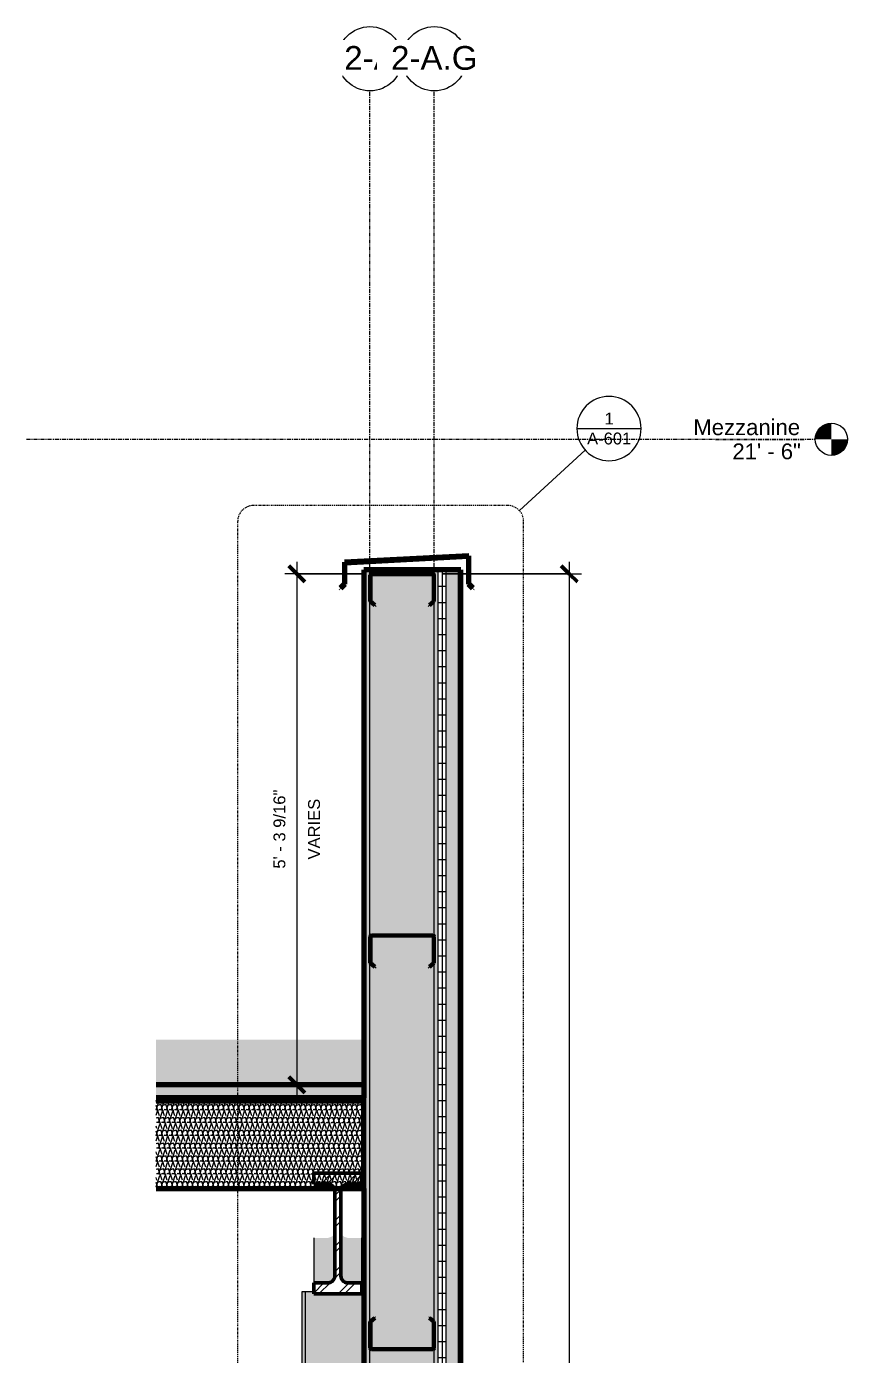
# Model space of a CAD drawing. Header units: inches. Extents: x 22745 to 23305, y -59 to 309.
# Drawn here: x 22744.6 to 22846.7, y 144.1 to 309.4 of the extents above; entities that cross this region are included whole.
import ezdxf

# ---------------------------------------------------------------- set-up
doc = ezdxf.new("R2010")
doc.units = ezdxf.units.IN
doc.header["$MEASUREMENT"] = 0
doc.linetypes.add('Dash Dot 3_16_', pattern=[0.3125, 0.1875, -0.0625, 0, -0.0625])
doc.linetypes.add('Grid Line 1_2_', pattern=[0.875, 0.5, -0.125, 0.125, -0.125])
for name, color, linetype, lineweight in [('A-ANNO-DIMS', 211, 'Continuous', 9), ('A-ANNO-DIMS-16', 211, 'Continuous', 9), ('A-ANNO-SYMB', 150, 'Continuous', 9), ('A-CLNG', 13, 'Continuous', 18), ('A-CLNG-PATT', 13, 'Continuous', 70), ('A-DETL', 90, 'Continuous', 9), ('A-FLOR-LEVL', 51, 'Continuous', 9), ('A-ROOF', 132, 'Continuous', 18), ('A-WALL', 113, 'Continuous', 18), ('A-WALL-PATT', 111, 'Continuous', 70), ('L-SITE-WALL', 31, 'Continuous', 18), ('S-BEAM', 12, 'Continuous', 9), ('S-COLS', 52, 'Continuous', 9), ('S-GRID', 1, 'Continuous', 9), ('S-GRID-IDEN', 1, 'Continuous', 9)]:
    doc.layers.add(name, color=color, linetype=linetype, lineweight=lineweight)
doc.styles.add('Arial', font='arial.ttf', dxfattribs={"height": 1.967066})
doc.styles.add('Arial_1', font='arial.ttf', dxfattribs={"height": 1.475299})
doc.styles.add('Arial_2', font='arial.ttf', dxfattribs={"height": 2.950599})
doc.dimstyles.new('Linear_-_3_32__Arial', dxfattribs={"dimscale": 12, "dimtxt": 1.5, "dimasz": 0.166667, "dimexe": 0.125, "dimexo": 0.083333, "dimgap": 0.083333, "dimtad": 1, "dimdec": 4, "dimrnd": 0.0625, "dimzin": 1, "dimdsep": 46, "dimlunit": 4, "dimtxsty": 'Arial_1', "dimblk1": 'OBLIQUE', "dimblk2": 'OBLIQUE', "dimsah": 1, "dimcen": 0.09, "dimdle": 0.125, "dimazin": 0, "dimtfac": 1, "dimtdec": 4, "dimtix": 1, "dimtmove": 0, "dimatfit": 3, "dimfxl": 1, "dimtvp": 1, "dimtfill": 1, "dimfrac": 2, "dimtolj": 1, "dimtzin": 0, "dimarcsym": 2})
pattern_1 = [(161.57, (22020.417, 107.786), (-0.639728796, 0.00026097), [0, -4.554, 0.506, 0]), (18.43, (22020.257, 107.786), (-0.639728796, -0.00026097), [0, -4.554, 0.506, 0]), (108.43, (22020.417, 107.786), (0.320200546, -1.59982393), [1.518, -3.542]), (71.57, (22020.257, 107.786), (0.320200546, 1.59982393), [1.518, -3.542])]
pattern_2 = [(45, (22020.337, 107.706), (-1.583919, 1.583919), []), (45, (22020.337, 110.106), (-1.583919, 1.583919), [])]

# ---------------------------------------------------------------- blocks, each defined once
blk = doc.blocks.new('W-Wide Flange - 1_-5_-1341919-Section 7 - Callout 1')
at = {"layer": 'S-BEAM'}
h = blk.add_hatch(dxfattribs=at)
h.set_pattern_fill('FP_3', color=256, style=0, pattern_type=2)
h.set_pattern_definition(pattern_2)
h.paths.add_polyline_path([(22780.3, 151.62), (22786.3, 151.62), (22786.3, 152.99), (22784.57, 152.99), (22784.37, 153.01), (22784.18, 153.07), (22784.01, 153.18), (22783.87, 153.32), (22783.77, 153.49), (22783.7, 153.68), (22783.68, 153.88), (22783.68, 164.39), (22783.7, 164.58), (22783.77, 164.77), (22783.87, 164.94), (22784.01, 165.08), (22784.18, 165.19), (22784.37, 165.25), (22784.57, 165.28), (22786.3, 165.28), (22786.3, 166.64), (22780.3, 166.64), (22780.3, 165.28), (22782.04, 165.28), (22782.24, 165.25), (22782.42, 165.19), (22782.59, 165.08), (22782.73, 164.94), (22782.84, 164.77), (22782.91, 164.58), (22782.93, 164.39), (22782.93, 153.88), (22782.91, 153.68), (22782.84, 153.49), (22782.73, 153.32), (22782.59, 153.18), (22782.42, 153.07), (22782.24, 153.01), (22782.04, 152.99), (22780.3, 152.99), (22780.3, 152.42)], flags=0)
for points in [[(22782.04, 152.99), (22782.25, 153.01), (22782.42, 153.07), (22782.59, 153.18), (22782.73, 153.32), (22782.84, 153.49), (22782.91, 153.68), (22782.93, 153.88), (22782.93, 159.49), (22782.86, 159.17), (22782.82, 159.07), (22782.73, 158.94), (22782.7, 158.9), (22782.59, 158.8), (22782.54, 158.76), (22782.15, 158.61), (22782.04, 158.6), (22782.04, 153.01)], [(22784.57, 152.99), (22784.57, 158.6), (22784.46, 158.61), (22784.13, 158.72), (22784.01, 158.8), (22783.97, 158.83), (22783.91, 158.9), (22783.83, 159), (22783.77, 159.11), (22783.75, 159.17), (22783.68, 159.49), (22783.68, 153.88), (22783.7, 153.67), (22783.78, 153.46), (22783.87, 153.32), (22784.01, 153.18), (22784.18, 153.07), (22784.37, 153.01), (22784.48, 153)], [(22781.28, 152.99), (22782.04, 152.99), (22782.04, 158.6), (22780.3, 158.6), (22780.3, 152.99)], [(22786.3, 152.99), (22786.3, 158.6), (22784.57, 158.6), (22784.57, 152.99), (22785.4, 152.99)]]:
    blk.add_hatch(color=256, dxfattribs=at).paths.add_polyline_path(points, flags=0)
at = {"layer": 'S-BEAM', "lineweight": 50}
for p, q in [((22786.3, 166.64), (22780.3, 166.64)), ((22780.3, 166.64), (22780.3, 165.28)), ((22786.3, 165.28), (22786.3, 166.64)), ((22780.3, 165.28), (22782.04, 165.28)), ((22782.93, 164.39), (22782.93, 153.88)), ((22783.68, 153.88), (22783.68, 164.39)), ((22784.57, 165.28), (22786.3, 165.28)), ((22782.04, 152.99), (22780.3, 152.99)), ((22780.3, 152.99), (22780.3, 151.62)), ((22786.3, 152.99), (22784.57, 152.99)), ((22786.3, 151.62), (22786.3, 152.99)), ((22780.3, 151.62), (22786.3, 151.62))]:
    blk.add_line(p, q, dxfattribs=at)
at = {"layer": 'S-BEAM'}
for p, q in [((22780.3, 158.6), (22780.3, 152.99)), ((22786.3, 152.99), (22786.3, 158.6))]:
    blk.add_line(p, q, dxfattribs=at)
at = {"layer": 'S-BEAM', "lineweight": 50, "flags": 128}
for points in [[(22782.04, 165.28), (22782.24, 165.25), (22782.42, 165.19), (22782.59, 165.08), (22782.73, 164.94), (22782.84, 164.77), (22782.91, 164.58), (22782.93, 164.39)], [(22783.68, 164.39), (22783.7, 164.58), (22783.77, 164.77), (22783.87, 164.94), (22784.01, 165.08), (22784.18, 165.19), (22784.37, 165.25), (22784.57, 165.28)], [(22782.93, 153.88), (22782.91, 153.68), (22782.84, 153.49), (22782.73, 153.32), (22782.59, 153.18), (22782.42, 153.07), (22782.24, 153.01), (22782.04, 152.99)], [(22784.57, 152.99), (22784.37, 153.01), (22784.18, 153.07), (22784.01, 153.18), (22783.87, 153.32), (22783.77, 153.49), (22783.7, 153.68), (22783.68, 153.88)]]:
    blk.add_lwpolyline(points, dxfattribs=at)
blk = doc.blocks.new('Girt_C - 8_D-1253513-Section 7 - Callout 1')
at = {"layer": 'S-BEAM'}
h = blk.add_hatch(dxfattribs=at)
h.set_pattern_fill('FP_3', color=256, style=0, pattern_type=2)
h.set_pattern_definition(pattern_2)
h.paths.add_polyline_path([(22787.88, 237.31), (22787.95, 237.4), (22787.41, 237.85), (22787.41, 241.11), (22787.44, 241.17), (22787.49, 241.19), (22795.12, 241.19), (22795.17, 241.17), (22795.19, 241.11), (22795.19, 237.85), (22794.66, 237.4), (22794.73, 237.31), (22795.3, 237.8), (22795.3, 241.11), (22795.25, 241.24), (22795.12, 241.3), (22787.49, 241.3), (22787.36, 241.24), (22787.3, 241.11), (22787.3, 237.8)], flags=0)
at = {"layer": 'S-BEAM', "lineweight": 50}
for p, q in [((22787.3, 241.11), (22787.3, 237.8)), ((22787.41, 237.85), (22787.41, 241.11)), ((22795.12, 241.3), (22787.49, 241.3)), ((22787.49, 241.19), (22795.12, 241.19)), ((22795.19, 241.11), (22795.19, 237.85)), ((22795.3, 237.8), (22795.3, 241.11)), ((22787.3, 237.8), (22787.88, 237.31)), ((22787.95, 237.4), (22787.41, 237.85)), ((22787.88, 237.31), (22787.95, 237.4)), ((22795.19, 237.85), (22794.66, 237.4)), ((22794.66, 237.4), (22794.73, 237.31)), ((22794.73, 237.31), (22795.3, 237.8))]:
    blk.add_line(p, q, dxfattribs=at)
for centre, radius, start, end in [((22787.49, 241.11), 0.188, 90, 180), ((22787.49, 241.11), 0.0782, 90, 176.9576), ((22795.12, 241.11), 0.188, 0, 90), ((22795.12, 241.11), 0.0782, 2.1227, 90)]:
    blk.add_arc(centre, radius, start, end, dxfattribs=at)
blk = doc.blocks.new('Girt_C - 8_D-1253527-Section 7 - Callout 1')
at = {"layer": 'S-BEAM'}
h = blk.add_hatch(dxfattribs=at)
h.set_pattern_fill('FP_3', color=256, style=0, pattern_type=2)
h.set_pattern_definition(pattern_2)
h.paths.add_polyline_path([(22787.49, 144.69), (22795.12, 144.69), (22795.25, 144.74), (22795.3, 144.88), (22795.3, 148.19), (22794.73, 148.67), (22794.66, 148.59), (22795.19, 148.14), (22795.19, 144.87), (22795.17, 144.82), (22795.12, 144.8), (22787.49, 144.8), (22787.44, 144.82), (22787.41, 144.87), (22787.41, 148.14), (22787.95, 148.59), (22787.88, 148.67), (22787.3, 148.19), (22787.3, 144.88), (22787.36, 144.74)], flags=0)
at = {"layer": 'S-BEAM', "lineweight": 50}
for p, q in [((22787.88, 148.67), (22787.3, 148.19)), ((22787.3, 148.19), (22787.3, 144.88)), ((22787.41, 148.14), (22787.95, 148.59)), ((22787.41, 144.87), (22787.41, 148.14)), ((22787.95, 148.59), (22787.88, 148.67)), ((22794.73, 148.67), (22794.66, 148.59)), ((22794.66, 148.59), (22795.19, 148.14)), ((22795.3, 148.19), (22794.73, 148.67)), ((22795.19, 148.14), (22795.19, 144.87)), ((22795.3, 144.88), (22795.3, 148.19)), ((22795.12, 144.8), (22787.49, 144.8)), ((22787.49, 144.69), (22795.12, 144.69))]:
    blk.add_line(p, q, dxfattribs=at)
for centre, radius, start, end in [((22787.49, 144.88), 0.188, 180, 270), ((22787.49, 144.88), 0.0782, 182.1227, 270), ((22795.12, 144.88), 0.188, 270, 0), ((22795.12, 144.88), 0.0782, 270, 356.9576)]:
    blk.add_arc(centre, radius, start, end, dxfattribs=at)
blk = doc.blocks.new('Girt_C - 8_D-V1-Section 7 - Callout 1')
at = {"layer": 'S-BEAM'}
h = blk.add_hatch(dxfattribs=at)
h.set_pattern_fill('FP_3', color=256, style=0, pattern_type=2)
h.set_pattern_definition(pattern_2)
h.paths.add_polyline_path([(22787.88, 192.31), (22787.95, 192.4), (22787.41, 192.85), (22787.41, 196.11), (22787.44, 196.17), (22787.49, 196.19), (22795.12, 196.19), (22795.17, 196.17), (22795.19, 196.11), (22795.19, 192.85), (22794.66, 192.4), (22794.73, 192.31), (22795.3, 192.8), (22795.3, 196.11), (22795.25, 196.24), (22795.12, 196.3), (22787.49, 196.3), (22787.36, 196.24), (22787.3, 196.11), (22787.3, 192.8)], flags=0)
at = {"layer": 'S-BEAM', "lineweight": 50}
for p, q in [((22787.3, 196.11), (22787.3, 192.8)), ((22787.41, 192.85), (22787.41, 196.11)), ((22795.12, 196.3), (22787.49, 196.3)), ((22787.49, 196.19), (22795.12, 196.19)), ((22795.19, 196.11), (22795.19, 192.85)), ((22795.3, 192.8), (22795.3, 196.11)), ((22787.3, 192.8), (22787.88, 192.31)), ((22787.95, 192.4), (22787.41, 192.85)), ((22787.88, 192.31), (22787.95, 192.4)), ((22795.19, 192.85), (22794.66, 192.4)), ((22794.66, 192.4), (22794.73, 192.31)), ((22794.73, 192.31), (22795.3, 192.8))]:
    blk.add_line(p, q, dxfattribs=at)
for centre, radius, start, end in [((22787.49, 196.11), 0.188, 90, 180), ((22787.49, 196.11), 0.0782, 90, 176.9576), ((22795.12, 196.11), 0.188, 0, 90), ((22795.12, 196.11), 0.0782, 2.1227, 90)]:
    blk.add_arc(centre, radius, start, end, dxfattribs=at)
blk = doc.blocks.new('Detail View - Callout Head-19020-Section 7 - Callout 1')
at = {"layer": 'A-ANNO-SYMB'}
blk.add_line((22813.05, 259.34), (22821.05, 259.34), dxfattribs=at)
for start, end in [(0, 180), (180, 0)]:
    blk.add_arc((22817.05, 259.34), 4, start, end, dxfattribs=at)
blk = doc.blocks.new('Level - Level Head - Circle-15001-Section 7 - Callout 1')
at = {"layer": 'A-FLOR-LEVL'}
h = blk.add_hatch(color=256, dxfattribs=at)
edge = h.paths.add_edge_path(flags=0)
edge.add_line((22844.73, 0), (22842.73, 0))
edge.add_arc((22844.73, 0), 2, 90, 180, ccw=False)
edge.add_line((22844.73, 2), (22844.73, 0))
h = blk.add_hatch(color=256, dxfattribs=at)
edge = h.paths.add_edge_path(flags=0)
edge.add_line((22844.73, -2), (22844.73, 0))
edge.add_line((22844.73, 0), (22846.73, 0))
edge.add_arc((22844.73, 0), 2, 270, 360, ccw=False)
blk.add_circle((22844.73, 0), 2, dxfattribs=at)
blk = doc.blocks.new('Grid - Grid Head - Circle-14747-Section 7 - Callout 1')
at = {"layer": 'S-GRID-IDEN'}
blk.add_circle((22787.3, 305.37), 4, dxfattribs=at)
blk = doc.blocks.new('DIMBLOCK1-Section 7 - Callout 1')
at = {"layer": 'A-ANNO-DIMS-16', "lineweight": 50}
for p, q in [((22812.11, 241.24), (22811.11, 242.24)), ((22812.11, 241.24), (22813.11, 240.24)), ((22812.11, 0), (22811.11, 1)), ((22812.11, 0), (22813.11, -1))]:
    blk.add_line(p, q, dxfattribs=at)
at = {"layer": 'A-ANNO-DIMS-16'}
for p, q in [((22812.11, 242.74), (22812.11, -1.5)), ((22796.3, 241.24), (22813.61, 241.24)), ((22812.11, 241.24), (22796.3, 241.24)), ((22812.53, 0), (22810.61, 0)), ((22812.11, 0), (22812.53, 0))]:
    blk.add_line(p, q, dxfattribs=at)
at = {"layer": 'A-ANNO-DIMS-16', "color": 0, "insert": (22809.2, 115.73), "char_height": 1.4753, "width": 11.7415, "attachment_point": 1, "rotation": 90, "line_spacing_factor": 0.938532, "style": 'Arial_1', "bg_fill": 3, "box_fill_scale": 1.25, "bg_fill_color": 0, "bg_fill_transparency": 0}
blk.add_mtext('20\' - 1 1/4"', dxfattribs=at)
blk = doc.blocks.new('_Oblique')
at = {"color": 0, "linetype": 'ByBlock', "lineweight": -2}
blk.add_line((-0.5, -0.5), (0.5, 0.5), dxfattribs=at)
blk = doc.blocks.new('DIMBLOCK2-Section 7 - Callout 1')
at = {"layer": 'A-ANNO-DIMS-16', "lineweight": 50}
for p, q in [((22778.2, 241.24), (22777.2, 242.24)), ((22778.2, 241.24), (22779.2, 240.24)), ((22778.2, 177.66), (22777.2, 178.66)), ((22778.2, 177.66), (22779.2, 176.66))]:
    blk.add_line(p, q, dxfattribs=at)
at = {"layer": 'A-ANNO-DIMS-16'}
for p, q in [((22778.2, 242.74), (22778.2, 176.16)), ((22786.3, 241.24), (22776.7, 241.24)), ((22778.2, 241.24), (22786.3, 241.24)), ((22784.55, 177.66), (22776.7, 177.66)), ((22778.2, 177.66), (22784.55, 177.66))]:
    blk.add_line(p, q, dxfattribs=at)
at = {"layer": 'A-ANNO-DIMS-16', "color": 0, "attachment_point": 1, "rotation": 90, "line_spacing_factor": 0.938532, "style": 'Arial_1', "bg_fill": 3, "box_fill_scale": 1.25, "bg_fill_color": 0, "bg_fill_transparency": 0}
for s, insert, char_height, width in [('5\' - 3 9/16"', (22775.29, 204.56), 1.4753, 11.7415), ('VARIES', (22779.6, 205.7), 1.475, 9)]:
    blk.add_mtext(s, dxfattribs=dict(at, insert=insert, char_height=char_height, width=width))

msp = doc.modelspace()

# ---------------------------------------------------------------- hatches: boundary and pattern name
at = {"layer": 'A-CLNG-PATT', "lineweight": 9}
h = msp.add_hatch(dxfattribs=at)
h.set_pattern_fill('FP_2', color=256, style=0, pattern_type=2)
h.set_pattern_definition(pattern_1)
h.paths.add_polyline_path([(22760.67857, 164.7554), (22786.55281, 164.7554), (22786.55281, 176.01517), (22760.67857, 176.01517), (22760.67857, 167.17682)], flags=0)
at = {"layer": 'A-ROOF', "lineweight": 5}
msp.add_hatch(color=256, dxfattribs=at).paths.add_polyline_path([(22786.55273, 177.64711), (22786.55273, 183.26239), (22760.67857, 183.26239), (22760.67857, 177.64711)], flags=0)
at = {"layer": 'A-ROOF'}
msp.add_hatch(color=256, dxfattribs=at).paths.add_polyline_path([(22760.67857, 175.64537), (22786.55281, 175.64537), (22786.55281, 177.64711), (22760.67857, 177.64711)], flags=0)
at = {"layer": 'A-WALL', "lineweight": 9}
msp.add_hatch(color=256, dxfattribs=at).paths.add_polyline_path([(22800.07112, 239.45581), (22800.11531, 239.5), (22799.61531, 240), (22799.61531, 243.5), (22784.11531, 242.68768), (22784.11531, 240), (22783.61531, 239.5), (22783.6595, 239.45581), (22784.17781, 239.97411), (22784.17781, 242.62837), (22799.55281, 243.43414), (22799.55281, 239.97411)], flags=0)
at = {"layer": 'A-WALL-PATT', "lineweight": 9}
h = msp.add_hatch(dxfattribs=at)
h.set_pattern_fill('FP_2', color=256, style=0, pattern_type=2)
h.set_pattern_definition(pattern_1)
h.paths.add_polyline_path([(22793.6419, 0), (22795.30281, 0), (22795.30281, 241.75), (22787.30281, 241.75), (22787.30281, 0)], flags=0)
h = msp.add_hatch(dxfattribs=at)
h.set_pattern_fill('FP_1', color=256, style=0, pattern_type=2)
h.set_pattern_definition([(0, (22020.337, 107.706), (0, 2), []), (90, (22020.337, 107.706), (-2, 1e-16), [])])
h.paths.add_polyline_path([(22796.80281, 0), (22796.80281, 241.75), (22795.80281, 241.75), (22795.80281, 0)], flags=0)
at = {"layer": 'L-SITE-WALL', "lineweight": 5}
for points in [[(22787.30281, 0), (22787.30281, 241.75), (22786.55281, 241.75), (22786.55281, 0)], [(22795.80281, 0), (22795.80281, 241.75), (22795.30281, 241.75), (22795.30281, 0)], [(22796.80281, 0), (22798.30281, 0), (22798.30281, 241.75), (22796.80281, 241.75), (22796.80281, 9.73015)]]:
    msp.add_hatch(color=256, dxfattribs=at).paths.add_polyline_path(points, flags=0)
at = {"layer": 'L-SITE-WALL'}
msp.add_hatch(color=256, dxfattribs=at).paths.add_polyline_path([(22798.61531, 0), (22798.61531, 241.75), (22798.30281, 241.75), (22798.30281, 0)], flags=0)
at = {"layer": 'S-COLS', "lineweight": 5}
for points in [[(22779.2364, 0), (22779.2364, 151.88803), (22778.80281, 151.88803), (22778.80281, 0)], [(22779.92781, 0), (22779.92781, 151.88803), (22779.2364, 151.88803), (22779.2364, 0), (22779.75496, 0)], [(22786.31767, 0), (22786.55281, 0), (22786.55281, 151.88803), (22786.30281, 151.88803), (22786.30281, 151.62455), (22786.17781, 151.62455), (22786.17781, 0)]]:
    msp.add_hatch(color=256, dxfattribs=at).paths.add_polyline_path(points, flags=0)
h = msp.add_hatch(color=256, dxfattribs=at)
h.paths.add_polyline_path([(22779.92781, 0), (22786.17781, 0), (22786.17781, 151.62455), (22780.30281, 151.62455), (22780.30281, 151.88803), (22779.92781, 151.88803), (22779.92781, 4.80994)], flags=0)
h.paths.add_polyline_path([(22783.04441, 0.36215), (22783.11159, 0.41383), (22783.30294, 0.45759), (22783.49426, 0.4137), (22783.56062, 0.36262), (22783.04707, 0.3637)], flags=0)

# ---------------------------------------------------------------- linework, layer by layer
at = {"layer": 'A-ANNO-SYMB'}
msp.add_line((22805.90221, 249.122), (22814.10009, 256.63314), dxfattribs=at)
at = {"layer": 'A-ANNO-SYMB', "linetype": 'Dash Dot 3_16_'}
for p, q in [((22804.42758, 249.7709), (22772.83128, 249.7709)), ((22770.83128, 247.7709), (22770.83128, 138.28154)), ((22806.42758, 138.28154), (22806.42758, 247.7709))]:
    msp.add_line(p, q, dxfattribs=at)
for centre, start, end in [((22772.83128, 247.7709), 90, 180), ((22804.42758, 247.7709), 0, 90)]:
    msp.add_arc(centre, 2, start, end, dxfattribs=at)
at = {"layer": 'A-CLNG', "lineweight": 70}
for p, q in [((22786.55281, 176.01517), (22760.67857, 176.01517)), ((22786.55281, 164.7554), (22786.55281, 176.01517)), ((22760.67857, 164.7554), (22786.55281, 164.7554))]:
    msp.add_line(p, q, dxfattribs=at)
at = {"layer": 'A-DETL'}
msp.add_line((22786.55281, 177.66373), (22785.55281, 177.66373), dxfattribs=at)
at = {"layer": 'A-ROOF', "lineweight": 70}
for p, q in [((22786.55281, 177.64711), (22760.67857, 177.64711)), ((22760.67857, 175.64537), (22786.55281, 175.64537)), ((22786.55281, 176.01517), (22786.55281, 176.01517))]:
    msp.add_line(p, q, dxfattribs=at)
at = {"layer": 'A-WALL', "lineweight": 70}
for p, q in [((22799.61531, 243.5), (22784.11531, 242.68768)), ((22784.17781, 242.62837), (22799.55281, 243.43414)), ((22799.55281, 243.43414), (22799.55281, 239.97411)), ((22799.61531, 240), (22799.61531, 243.5)), ((22784.11531, 242.68768), (22784.11531, 240)), ((22784.17781, 239.97411), (22784.17781, 242.62837)), ((22784.11531, 240), (22783.61531, 239.5)), ((22783.6595, 239.45581), (22784.17781, 239.97411)), ((22799.55281, 239.97411), (22800.07112, 239.45581)), ((22800.11531, 239.5), (22799.61531, 240)), ((22783.61531, 239.5), (22783.6595, 239.45581)), ((22800.07112, 239.45581), (22800.11531, 239.5))]:
    msp.add_line(p, q, dxfattribs=at)
at = {"layer": 'A-WALL'}
for p, q in [((22787.30281, 0), (22787.30281, 241.75)), ((22795.30281, 0), (22795.30281, 241.75)), ((22795.80281, 0), (22795.80281, 241.75)), ((22796.80281, 0), (22796.80281, 241.75)), ((22798.30281, 0), (22798.30281, 241.75))]:
    msp.add_line(p, q, dxfattribs=at)
at = {"layer": 'L-SITE-WALL', "lineweight": 70}
for p, q in [((22798.61531, 241.75), (22786.55281, 241.75)), ((22786.55281, 241.75), (22786.55281, 177.64712)), ((22798.61531, 0), (22798.61531, 241.75)), ((22786.55281, 177.64711), (22786.55281, 176.01518)), ((22786.55281, 164.7554), (22786.55281, 0))]:
    msp.add_line(p, q, dxfattribs=at)
at = {"layer": 'S-COLS'}
for p, q in [((22778.80281, 151.88803), (22778.80281, 0)), ((22779.2364, 151.88803), (22778.80281, 151.88803)), ((22779.2364, 151.88803), (22779.2364, 0)), ((22779.92781, 151.88803), (22779.2364, 151.88803)), ((22780.30281, 151.88803), (22779.92781, 151.88803)), ((22786.55915, 151.88803), (22786.30793, 151.88803))]:
    msp.add_line(p, q, dxfattribs=at)
at = {"layer": 'S-GRID', "linetype": 'Grid Line 1_2_'}
for p, q in [((22787.30281, -45.75349), (22787.30281, 301.37399)), ((22787.30281, -45.75349), (22787.30281, 301.37399)), ((22795.30281, -45.75349), (22795.30281, 301.37399)), ((22795.30281, -45.75349), (22795.30281, 301.37399))]:
    msp.add_line(p, q, dxfattribs=at)

# ---------------------------------------------------------------- block references
at = {"layer": 'A-ANNO-SYMB'}
msp.add_blockref('Detail View - Callout Head-19020-Section 7 - Callout 1', (0, 0), dxfattribs=at)
at = {"layer": 'A-FLOR-LEVL'}
msp.add_blockref('Level - Level Head - Circle-15001-Section 7 - Callout 1', (0, 258), dxfattribs=at)
at = {"layer": 'S-BEAM'}
for name in ['Girt_C - 8_D-1253513-Section 7 - Callout 1', 'Girt_C - 8_D-V1-Section 7 - Callout 1', 'W-Wide Flange - 1_-5_-1341919-Section 7 - Callout 1', 'Girt_C - 8_D-1253527-Section 7 - Callout 1']:
    msp.add_blockref(name, (0, 0), dxfattribs=at)
at = {"layer": 'S-GRID-IDEN'}
msp.add_blockref('Grid - Grid Head - Circle-14747-Section 7 - Callout 1', (0, 0), dxfattribs=at)

# ---------------------------------------------------------------- texts
at = {"layer": 'A-ANNO-SYMB', "attachment_point": 2, "line_spacing_factor": 0.938532, "style": 'Arial_1'}
for s, insert, char_height, width in [('1', (22817.07243, 261.32013), 1.4753, 1.368), ('A-601', (22817.07243, 258.83974), 1.475299, 6.552)]:
    msp.add_mtext(s, dxfattribs=dict(at, insert=insert, char_height=char_height, width=width))
at = {"layer": 'A-FLOR-LEVL', "insert": (22840.83628, 260.48644), "char_height": 1.967066, "width": 15.816, "attachment_point": 3, "line_spacing_factor": 0.938532, "style": 'Arial', "bg_fill": 3, "box_fill_scale": 1.25, "bg_fill_color": 0, "bg_fill_transparency": 0}
msp.add_mtext('Mezzanine', dxfattribs=at)

# ---------------------------------------------------------------- next in the draw order: texts
at = {"layer": 'A-FLOR-LEVL', "insert": (22840.93427, 257.48123), "char_height": 1.967066, "width": 10.152, "attachment_point": 3, "line_spacing_factor": 0.938532, "style": 'Arial', "bg_fill": 3, "box_fill_scale": 1.25, "bg_fill_color": 0, "bg_fill_transparency": 0}
msp.add_mtext('21\' - 6"', dxfattribs=at)
at = {"layer": 'S-GRID-IDEN', "insert": (22787.30204, 306.94681), "char_height": 2.950599, "width": 7.092, "attachment_point": 2, "line_spacing_factor": 0.938532, "style": 'Arial_2', "bg_fill": 3, "box_fill_scale": 1.25, "bg_fill_color": 0, "bg_fill_transparency": 0}
msp.add_mtext('3-1', dxfattribs=at)

# ---------------------------------------------------------------- next in the draw order: dimensions: what is measured, and where the dimension line sits
at = {"layer": 'A-ANNO-DIMS'}
dim = msp.add_linear_dim(base=(22778.20222, 177.66373), p1=(22787.30281, 241.24219), p2=(22785.55281, 177.66373), angle=90, text='<>\\XVARIES', dimstyle='Linear_-_3_32__Arial', override={"dimpost": '<>', "dimfxl": 63.602535}, dxfattribs=at)
dim.commit()
dim.dimension.update_dxf_attribs({"geometry": 'DIMBLOCK2-Section 7 - Callout 1', "text_midpoint": (22778.20222, 209.45296)})
dim = msp.add_linear_dim(base=(22812.11094, 0), p1=(22795.30281, 241.24219), p2=(22813.52515, 0), angle=90, dimstyle='Linear_-_3_32__Arial', override={"dimpost": '<>', "dimfxl": 241.929425}, dxfattribs=at)
dim.commit()
dim.dimension.update_dxf_attribs({"geometry": 'DIMBLOCK1-Section 7 - Callout 1', "text_midpoint": (22810.34813, 120.62109)})

# ---------------------------------------------------------------- next in the draw order: linework, layer by layer
at = {"layer": 'A-FLOR-LEVL', "linetype": 'Grid Line 1_2_'}
msp.add_line((22744.55689, 258), (22842.72798, 258), dxfattribs=at)

# ---------------------------------------------------------------- next in the draw order: block references
at = {"layer": 'S-GRID-IDEN'}
msp.add_blockref('Grid - Grid Head - Circle-14747-Section 7 - Callout 1', (8, 0), dxfattribs=at)

# ---------------------------------------------------------------- next in the draw order: texts
at = {"layer": 'S-GRID-IDEN', "insert": (22795.30204, 306.94681), "char_height": 2.950599, "width": 12.276, "attachment_point": 2, "line_spacing_factor": 0.938532, "style": 'Arial_2', "bg_fill": 3, "box_fill_scale": 1.25, "bg_fill_color": 0, "bg_fill_transparency": 0}
msp.add_mtext('3-1.G', dxfattribs=at)

# ---------------------------------------------------------------- next in the draw order: block references
at = {"layer": 'S-GRID-IDEN'}
msp.add_blockref('Grid - Grid Head - Circle-14747-Section 7 - Callout 1', (0, 0), dxfattribs=at)

# ---------------------------------------------------------------- next in the draw order: texts
at = {"layer": 'S-GRID-IDEN', "insert": (22787.30204, 306.94681), "char_height": 2.950599, "width": 7.632, "attachment_point": 2, "line_spacing_factor": 0.938532, "style": 'Arial_2', "bg_fill": 3, "box_fill_scale": 1.25, "bg_fill_color": 0, "bg_fill_transparency": 0}
msp.add_mtext('2-A', dxfattribs=at)

# ---------------------------------------------------------------- next in the draw order: block references
at = {"layer": 'S-GRID-IDEN'}
msp.add_blockref('Grid - Grid Head - Circle-14747-Section 7 - Callout 1', (8, 0), dxfattribs=at)

# ---------------------------------------------------------------- next in the draw order: texts
at = {"layer": 'S-GRID-IDEN', "insert": (22795.30204, 306.94681), "char_height": 2.950599, "width": 12.816, "attachment_point": 2, "line_spacing_factor": 0.938532, "style": 'Arial_2', "bg_fill": 3, "box_fill_scale": 1.25, "bg_fill_color": 0, "bg_fill_transparency": 0}
msp.add_mtext('2-A.G', dxfattribs=at)

doc.saveas('drawing.dxf')
